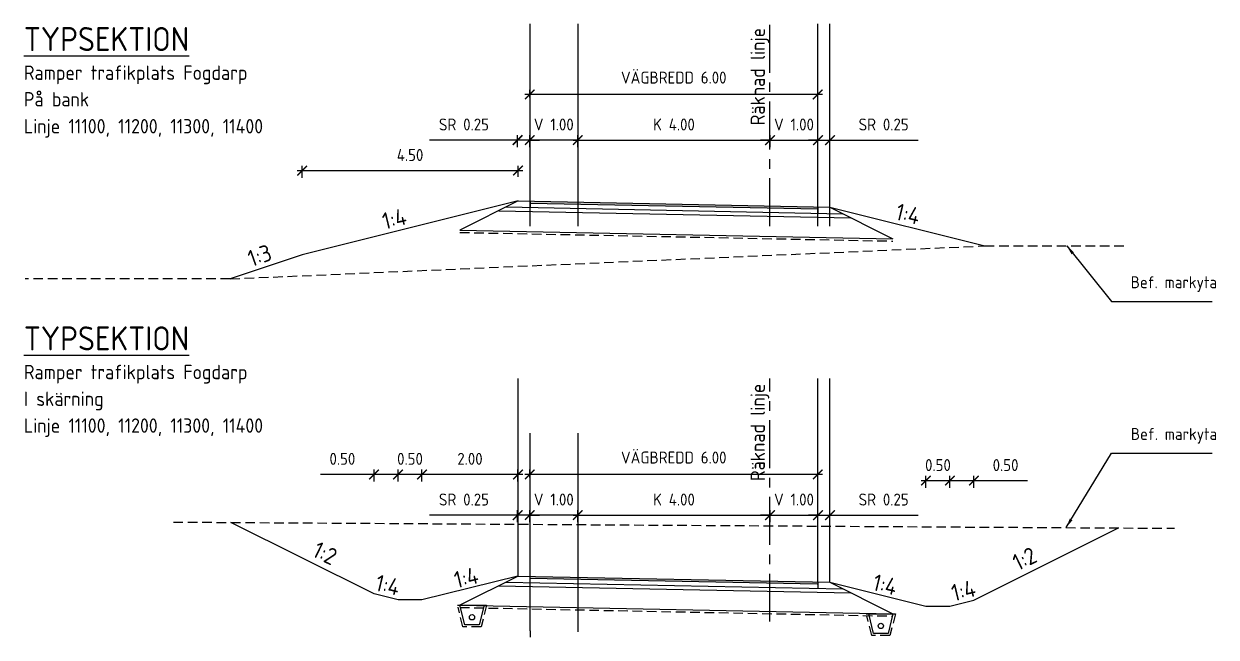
# Model space of a CAD drawing. Header units: metres. Extents: x 166439 to 168621, y 6226863 to 6228959.
# Drawn here: x 166606.27 to 166631.12, y 6226890.15 to 6226902.94 of the extents above; entities that cross this region are included whole.
import ezdxf

# ---------------------------------------------------------------- set-up
doc = ezdxf.new("R2010")
doc.units = ezdxf.units.M
doc.header["$LTSCALE"] = 0.1
doc.header["$MEASUREMENT"] = 0
doc.linetypes.add('CENTER', pattern=[16, 10, -2, 2, -2])
doc.linetypes.add('DASHED_2', pattern=[3, 2, -1])
doc.layers.get('0').update_dxf_attribs({"linetype": 'CONTINUOUS'})
doc.layers.get('DEFPOINTS').update_dxf_attribs({"color": 5, "linetype": 'CONTINUOUS'})
for name, color, linetype in [('04_geotextil', 1, 'DASHED_2'), ('04_mått', 4, 'CONTINUOUS'), ('04_topp', 7, 'CONTINUOUS'), ('04_txt', 1, 'CONTINUOUS'), ('04_öb', 4, 'CONTINUOUS'), ('04_överyta', 3, 'CONTINUOUS'), ('900_CENT', 4, 'CENTER'), ('M-372A', 8, 'DASHED_2'), ('M-373', 4, 'CONTINUOUS'), ('SEK', 1, 'CONTINUOUS')]:
    doc.layers.add(name, color=color, linetype=linetype)
doc.styles.add('ISO', font='iso.shx')
doc.dimstyles.new('BH90$0', dxfattribs={"dimscale": 0.05, "dimtxt": 2.5, "dimasz": 2, "dimexe": 1, "dimexo": 5, "dimgap": 2, "dimtad": 1, "dimzin": 0, "dimdsep": 46, "dimtxsty": 'ISO', "dimblk1": 'ARCHTICK', "dimblk2": 'ARCHTICK', "dimsah": 1, "dimcen": 1.5, "dimdle": 1, "dimadec": 0, "dimazin": 0, "dimtfac": 1, "dimtix": 1, "dimtmove": 0, "dimatfit": 3, "dimfxl": 1.5, "dimfxlon": 1, "dimtolj": 1, "dimtzin": 0, "dimarcsym": 0})
doc.dimstyles.new('BH90$7', dxfattribs={"dimscale": 0.05, "dimtxt": 2.5, "dimasz": 3, "dimexe": 2, "dimexo": 20, "dimgap": 1, "dimtad": 1, "dimzin": 0, "dimdsep": 46, "dimtxsty": 'ISO', "dimblk1": 'OPEN90', "dimblk2": 'OPEN90', "dimsah": 1, "dimcen": 4, "dimdle": 2, "dimadec": 0, "dimazin": 0, "dimtfac": 1, "dimtix": 1, "dimtmove": 0, "dimatfit": 3, "dimfxl": 2, "dimtolj": 1, "dimtzin": 0, "dimarcsym": 0})

# ---------------------------------------------------------------- blocks, each defined once
blk = doc.blocks.new('_ARCHTICK')
at = {"color": 0, "linetype": 'ByBlock', "const_width": 0.15}
blk.add_lwpolyline([(-0.5, -0.5), (0.5, 0.5)], dxfattribs=at)
blk = doc.blocks.new('*D73')
at = {"layer": '04_mått', "color": 0, "lineweight": -2}
for p, q in [((166617.717, 6226892.693), (166621.922, 6226892.693)), ((166617.817, 6226892.543), (166617.817, 6226892.793)), ((166621.822, 6226892.543), (166621.822, 6226892.793))]:
    blk.add_line(p, q, dxfattribs=at)
at = {"layer": 'DEFPOINTS', "color": 0}
for p in [(166621.822, 6226892.693), (166617.817, 6226891.398), (166621.822, 6226891.307)]:
    blk.add_point(p, dxfattribs=at)
at = {"layer": '04_mått', "color": 0, "lineweight": -2, "xscale": 0.2, "yscale": 0.2, "zscale": 0.2, "rotation": 180}
blk.add_blockref('_ARCHTICK', (166617.817, 6226892.693), dxfattribs=at)
at = {"layer": '04_mått', "color": 0, "lineweight": -2, "xscale": 0.2, "yscale": 0.2, "zscale": 0.2}
blk.add_blockref('_ARCHTICK', (166621.822, 6226892.693), dxfattribs=at)
at = {"layer": '04_mått', "color": 0, "insert": (166619.82, 6226893.018), "char_height": 0.25, "attachment_point": 5, "style": 'ISO'}
blk.add_mtext('\\A1;K 4.00', dxfattribs=at)
blk = doc.blocks.new('*D74')
at = {"layer": '04_mått', "color": 0, "lineweight": -2}
for p, q in [((166622.822, 6226892.693), (166622.622, 6226892.693)), ((166622.822, 6226892.543), (166622.822, 6226892.793)), ((166622.822, 6226892.693), (166623.072, 6226892.693)), ((166623.072, 6226892.543), (166623.072, 6226892.793)), ((166623.072, 6226892.693), (166624.908, 6226892.693))]:
    blk.add_line(p, q, dxfattribs=at)
at = {"layer": 'DEFPOINTS', "color": 0}
for p in [(166623.072, 6226892.693), (166622.822, 6226891.293), (166623.072, 6226891.283)]:
    blk.add_point(p, dxfattribs=at)
at = {"layer": '04_mått', "color": 0, "lineweight": -2, "xscale": 0.2, "yscale": 0.2, "zscale": 0.2}
blk.add_blockref('_ARCHTICK', (166622.822, 6226892.693), dxfattribs=at)
at = {"layer": '04_mått', "color": 0, "lineweight": -2, "xscale": 0.2, "yscale": 0.2, "zscale": 0.2, "rotation": 180}
blk.add_blockref('_ARCHTICK', (166623.072, 6226892.693), dxfattribs=at)
at = {"layer": '04_mått', "color": 0, "insert": (166624.19, 6226893.018), "char_height": 0.25, "attachment_point": 5, "style": 'ISO'}
blk.add_mtext('\\A1;SR 0.25', dxfattribs=at)
blk = doc.blocks.new('*D75')
at = {"layer": '04_mått', "color": 0, "lineweight": -2}
for p, q in [((166621.822, 6226892.693), (166621.622, 6226892.693)), ((166621.822, 6226892.543), (166621.822, 6226892.793)), ((166621.822, 6226892.693), (166622.822, 6226892.693)), ((166622.822, 6226892.543), (166622.822, 6226892.793)), ((166622.822, 6226892.693), (166623.022, 6226892.693))]:
    blk.add_line(p, q, dxfattribs=at)
at = {"layer": 'DEFPOINTS', "color": 0}
for p in [(166622.822, 6226892.693), (166621.822, 6226891.328), (166622.822, 6226891.311)]:
    blk.add_point(p, dxfattribs=at)
at = {"layer": '04_mått', "color": 0, "lineweight": -2, "xscale": 0.2, "yscale": 0.2, "zscale": 0.2}
blk.add_blockref('_ARCHTICK', (166621.822, 6226892.693), dxfattribs=at)
at = {"layer": '04_mått', "color": 0, "lineweight": -2, "xscale": 0.2, "yscale": 0.2, "zscale": 0.2, "rotation": 180}
blk.add_blockref('_ARCHTICK', (166622.822, 6226892.693), dxfattribs=at)
at = {"layer": '04_mått', "color": 0, "insert": (166622.322, 6226893.018), "char_height": 0.25, "attachment_point": 5, "style": 'ISO'}
blk.add_mtext('\\A1;V 1.00', dxfattribs=at)
blk = doc.blocks.new('*D76')
at = {"layer": '04_mått', "color": 0, "lineweight": -2}
for p, q in [((166616.562, 6226892.693), (166614.726, 6226892.693)), ((166616.562, 6226892.543), (166616.562, 6226892.793)), ((166616.816, 6226892.693), (166616.562, 6226892.693)), ((166616.816, 6226892.543), (166616.816, 6226892.793)), ((166616.816, 6226892.693), (166617.016, 6226892.693))]:
    blk.add_line(p, q, dxfattribs=at)
at = {"layer": 'DEFPOINTS', "color": 0}
for p in [(166616.562, 6226892.693), (166616.562, 6226891.423), (166616.816, 6226891.415)]:
    blk.add_point(p, dxfattribs=at)
at = {"layer": '04_mått', "color": 0, "lineweight": -2, "xscale": 0.2, "yscale": 0.2, "zscale": 0.2}
blk.add_blockref('_ARCHTICK', (166616.562, 6226892.693), dxfattribs=at)
at = {"layer": '04_mått', "color": 0, "lineweight": -2, "xscale": 0.2, "yscale": 0.2, "zscale": 0.2, "rotation": 180}
blk.add_blockref('_ARCHTICK', (166616.816, 6226892.693), dxfattribs=at)
at = {"layer": '04_mått', "color": 0, "insert": (166615.444, 6226893.018), "char_height": 0.25, "attachment_point": 5, "style": 'ISO'}
blk.add_mtext('\\A1;SR 0.25', dxfattribs=at)
blk = doc.blocks.new('*D77')
at = {"layer": '04_mått', "color": 0, "lineweight": -2}
for p, q in [((166616.816, 6226892.693), (166616.616, 6226892.693)), ((166616.816, 6226892.543), (166616.816, 6226892.793)), ((166617.817, 6226892.693), (166616.816, 6226892.693)), ((166617.817, 6226892.543), (166617.817, 6226892.793)), ((166617.817, 6226892.693), (166618.017, 6226892.693))]:
    blk.add_line(p, q, dxfattribs=at)
at = {"layer": 'DEFPOINTS', "color": 0}
for p in [(166616.816, 6226892.693), (166616.816, 6226891.415), (166617.817, 6226891.398)]:
    blk.add_point(p, dxfattribs=at)
at = {"layer": '04_mått', "color": 0, "lineweight": -2, "xscale": 0.2, "yscale": 0.2, "zscale": 0.2}
blk.add_blockref('_ARCHTICK', (166616.816, 6226892.693), dxfattribs=at)
at = {"layer": '04_mått', "color": 0, "lineweight": -2, "xscale": 0.2, "yscale": 0.2, "zscale": 0.2, "rotation": 180}
blk.add_blockref('_ARCHTICK', (166617.817, 6226892.693), dxfattribs=at)
at = {"layer": '04_mått', "color": 0, "insert": (166617.316, 6226893.018), "char_height": 0.25, "attachment_point": 5, "style": 'ISO'}
blk.add_mtext('\\A1;V 1.00', dxfattribs=at)
blk = doc.blocks.new('*D78')
at = {"layer": '04_mått', "color": 0, "lineweight": -2}
for p, q in [((166624.972, 6226893.412), (166625.672, 6226893.412)), ((166625.072, 6226893.262), (166625.072, 6226893.512)), ((166625.572, 6226893.262), (166625.572, 6226893.512))]:
    blk.add_line(p, q, dxfattribs=at)
at = {"layer": 'DEFPOINTS', "color": 0}
for p in [(166625.572, 6226893.412), (166625.072, 6226890.793), (166625.572, 6226890.793)]:
    blk.add_point(p, dxfattribs=at)
at = {"layer": '04_mått', "color": 0, "lineweight": -2, "xscale": 0.2, "yscale": 0.2, "zscale": 0.2, "rotation": 180}
blk.add_blockref('_ARCHTICK', (166625.072, 6226893.412), dxfattribs=at)
at = {"layer": '04_mått', "color": 0, "lineweight": -2, "xscale": 0.2, "yscale": 0.2, "zscale": 0.2}
blk.add_blockref('_ARCHTICK', (166625.572, 6226893.412), dxfattribs=at)
at = {"layer": '04_mått', "color": 0, "insert": (166625.322, 6226893.737), "char_height": 0.25, "attachment_point": 5, "style": 'ISO'}
blk.add_mtext('\\A1;0.50', dxfattribs=at)
blk = doc.blocks.new('*D79')
at = {"layer": '04_mått', "color": 0, "lineweight": -2}
for p, q in [((166625.472, 6226893.412), (166626.072, 6226893.412)), ((166625.572, 6226893.262), (166625.572, 6226893.512)), ((166626.072, 6226893.262), (166626.072, 6226893.512)), ((166626.072, 6226893.412), (166627.19, 6226893.412))]:
    blk.add_line(p, q, dxfattribs=at)
at = {"layer": 'DEFPOINTS', "color": 0}
for p in [(166626.072, 6226893.412), (166626.072, 6226890.918), (166625.572, 6226890.793)]:
    blk.add_point(p, dxfattribs=at)
at = {"layer": '04_mått', "color": 0, "lineweight": -2, "xscale": 0.2, "yscale": 0.2, "zscale": 0.2, "rotation": 180}
blk.add_blockref('_ARCHTICK', (166625.572, 6226893.412), dxfattribs=at)
at = {"layer": '04_mått', "color": 0, "lineweight": -2, "xscale": 0.2, "yscale": 0.2, "zscale": 0.2}
blk.add_blockref('_ARCHTICK', (166626.072, 6226893.412), dxfattribs=at)
at = {"layer": '04_mått', "color": 0, "insert": (166626.731, 6226893.737), "char_height": 0.25, "attachment_point": 5, "style": 'ISO'}
blk.add_mtext('\\A1;0.50', dxfattribs=at)
blk = doc.blocks.new('*D80')
at = {"layer": '04_mått', "color": 0, "lineweight": -2}
for p, q in [((166617.817, 6226900.365), (166617.817, 6226900.615)), ((166621.822, 6226900.365), (166621.822, 6226900.615)), ((166617.717, 6226900.515), (166621.922, 6226900.515))]:
    blk.add_line(p, q, dxfattribs=at)
at = {"layer": 'DEFPOINTS', "color": 0}
for p in [(166621.822, 6226900.515), (166617.817, 6226899.22), (166621.822, 6226899.129)]:
    blk.add_point(p, dxfattribs=at)
at = {"layer": '04_mått', "color": 0, "lineweight": -2, "xscale": 0.2, "yscale": 0.2, "zscale": 0.2, "rotation": 180}
blk.add_blockref('_ARCHTICK', (166617.817, 6226900.515), dxfattribs=at)
at = {"layer": '04_mått', "color": 0, "lineweight": -2, "xscale": 0.2, "yscale": 0.2, "zscale": 0.2}
blk.add_blockref('_ARCHTICK', (166621.822, 6226900.515), dxfattribs=at)
at = {"layer": '04_mått', "color": 0, "insert": (166619.82, 6226900.84), "char_height": 0.25, "attachment_point": 5, "style": 'ISO'}
blk.add_mtext('\\A1;K 4.00', dxfattribs=at)
blk = doc.blocks.new('*D81')
at = {"layer": '04_mått', "color": 0, "lineweight": -2}
for p, q in [((166622.822, 6226900.365), (166622.822, 6226900.615)), ((166623.072, 6226900.365), (166623.072, 6226900.615)), ((166622.822, 6226900.515), (166622.622, 6226900.515)), ((166622.822, 6226900.515), (166623.072, 6226900.515)), ((166623.072, 6226900.515), (166624.908, 6226900.515))]:
    blk.add_line(p, q, dxfattribs=at)
at = {"layer": 'DEFPOINTS', "color": 0}
for p in [(166623.072, 6226900.515), (166622.822, 6226899.115), (166623.072, 6226899.105)]:
    blk.add_point(p, dxfattribs=at)
at = {"layer": '04_mått', "color": 0, "lineweight": -2, "xscale": 0.2, "yscale": 0.2, "zscale": 0.2}
blk.add_blockref('_ARCHTICK', (166622.822, 6226900.515), dxfattribs=at)
at = {"layer": '04_mått', "color": 0, "lineweight": -2, "xscale": 0.2, "yscale": 0.2, "zscale": 0.2, "rotation": 180}
blk.add_blockref('_ARCHTICK', (166623.072, 6226900.515), dxfattribs=at)
at = {"layer": '04_mått', "color": 0, "insert": (166624.19, 6226900.84), "char_height": 0.25, "attachment_point": 5, "style": 'ISO'}
blk.add_mtext('\\A1;SR 0.25', dxfattribs=at)
blk = doc.blocks.new('*D82')
at = {"layer": '04_mått', "color": 0, "lineweight": -2}
for p, q in [((166621.822, 6226900.365), (166621.822, 6226900.615)), ((166622.822, 6226900.365), (166622.822, 6226900.615)), ((166621.822, 6226900.515), (166621.622, 6226900.515)), ((166621.822, 6226900.515), (166622.822, 6226900.515)), ((166622.822, 6226900.515), (166623.022, 6226900.515))]:
    blk.add_line(p, q, dxfattribs=at)
at = {"layer": 'DEFPOINTS', "color": 0}
for p in [(166622.822, 6226900.515), (166621.822, 6226899.149), (166622.822, 6226899.133)]:
    blk.add_point(p, dxfattribs=at)
at = {"layer": '04_mått', "color": 0, "lineweight": -2, "xscale": 0.2, "yscale": 0.2, "zscale": 0.2}
blk.add_blockref('_ARCHTICK', (166621.822, 6226900.515), dxfattribs=at)
at = {"layer": '04_mått', "color": 0, "lineweight": -2, "xscale": 0.2, "yscale": 0.2, "zscale": 0.2, "rotation": 180}
blk.add_blockref('_ARCHTICK', (166622.822, 6226900.515), dxfattribs=at)
at = {"layer": '04_mått', "color": 0, "insert": (166622.322, 6226900.84), "char_height": 0.25, "attachment_point": 5, "style": 'ISO'}
blk.add_mtext('\\A1;V 1.00', dxfattribs=at)
blk = doc.blocks.new('*D83')
at = {"layer": '04_mått', "color": 0, "lineweight": -2}
for p, q in [((166616.562, 6226900.365), (166616.562, 6226900.615)), ((166616.816, 6226900.365), (166616.816, 6226900.615)), ((166616.562, 6226900.515), (166614.726, 6226900.515)), ((166616.816, 6226900.515), (166616.562, 6226900.515)), ((166616.816, 6226900.515), (166617.016, 6226900.515))]:
    blk.add_line(p, q, dxfattribs=at)
at = {"layer": 'DEFPOINTS', "color": 0}
for p in [(166616.562, 6226900.515), (166616.562, 6226899.245), (166616.816, 6226899.237)]:
    blk.add_point(p, dxfattribs=at)
at = {"layer": '04_mått', "color": 0, "lineweight": -2, "xscale": 0.2, "yscale": 0.2, "zscale": 0.2}
blk.add_blockref('_ARCHTICK', (166616.562, 6226900.515), dxfattribs=at)
at = {"layer": '04_mått', "color": 0, "lineweight": -2, "xscale": 0.2, "yscale": 0.2, "zscale": 0.2, "rotation": 180}
blk.add_blockref('_ARCHTICK', (166616.816, 6226900.515), dxfattribs=at)
at = {"layer": '04_mått', "color": 0, "insert": (166615.444, 6226900.84), "char_height": 0.25, "attachment_point": 5, "style": 'ISO'}
blk.add_mtext('\\A1;SR 0.25', dxfattribs=at)
blk = doc.blocks.new('*D84')
at = {"layer": '04_mått', "color": 0, "lineweight": -2}
for p, q in [((166616.816, 6226900.365), (166616.816, 6226900.615)), ((166617.817, 6226900.365), (166617.817, 6226900.615)), ((166616.816, 6226900.515), (166616.616, 6226900.515)), ((166617.817, 6226900.515), (166616.816, 6226900.515)), ((166617.817, 6226900.515), (166618.017, 6226900.515))]:
    blk.add_line(p, q, dxfattribs=at)
at = {"layer": 'DEFPOINTS', "color": 0}
for p in [(166616.816, 6226900.515), (166616.816, 6226899.237), (166617.817, 6226899.22)]:
    blk.add_point(p, dxfattribs=at)
at = {"layer": '04_mått', "color": 0, "lineweight": -2, "xscale": 0.2, "yscale": 0.2, "zscale": 0.2}
blk.add_blockref('_ARCHTICK', (166616.816, 6226900.515), dxfattribs=at)
at = {"layer": '04_mått', "color": 0, "lineweight": -2, "xscale": 0.2, "yscale": 0.2, "zscale": 0.2, "rotation": 180}
blk.add_blockref('_ARCHTICK', (166617.817, 6226900.515), dxfattribs=at)
at = {"layer": '04_mått', "color": 0, "insert": (166617.316, 6226900.84), "char_height": 0.25, "attachment_point": 5, "style": 'ISO'}
blk.add_mtext('\\A1;V 1.00', dxfattribs=at)
blk = doc.blocks.new('*D85')
at = {"layer": '04_mått', "color": 0, "lineweight": -2}
for p, q in [((166616.67, 6226893.542), (166614.47, 6226893.542)), ((166614.57, 6226893.392), (166614.57, 6226893.642)), ((166616.57, 6226893.392), (166616.57, 6226893.642))]:
    blk.add_line(p, q, dxfattribs=at)
at = {"layer": 'DEFPOINTS', "color": 0}
for p in [(166614.57, 6226893.542), (166616.57, 6226891.423), (166614.57, 6226890.923)]:
    blk.add_point(p, dxfattribs=at)
at = {"layer": '04_mått', "color": 0, "lineweight": -2, "xscale": 0.2, "yscale": 0.2, "zscale": 0.2, "rotation": 180}
blk.add_blockref('_ARCHTICK', (166614.57, 6226893.542), dxfattribs=at)
at = {"layer": '04_mått', "color": 0, "lineweight": -2, "xscale": 0.2, "yscale": 0.2, "zscale": 0.2}
blk.add_blockref('_ARCHTICK', (166616.57, 6226893.542), dxfattribs=at)
at = {"layer": '04_mått', "color": 0, "insert": (166615.57, 6226893.867), "char_height": 0.25, "attachment_point": 5, "style": 'ISO'}
blk.add_mtext('\\A1;2.00', dxfattribs=at)
blk = doc.blocks.new('*D86')
at = {"layer": '04_mått', "color": 0, "lineweight": -2}
for p, q in [((166614.67, 6226893.542), (166613.97, 6226893.542)), ((166614.07, 6226893.392), (166614.07, 6226893.642)), ((166614.57, 6226893.392), (166614.57, 6226893.642))]:
    blk.add_line(p, q, dxfattribs=at)
at = {"layer": 'DEFPOINTS', "color": 0}
for p in [(166614.07, 6226893.542), (166614.07, 6226890.923), (166614.57, 6226890.923)]:
    blk.add_point(p, dxfattribs=at)
at = {"layer": '04_mått', "color": 0, "lineweight": -2, "xscale": 0.2, "yscale": 0.2, "zscale": 0.2, "rotation": 180}
blk.add_blockref('_ARCHTICK', (166614.07, 6226893.542), dxfattribs=at)
at = {"layer": '04_mått', "color": 0, "lineweight": -2, "xscale": 0.2, "yscale": 0.2, "zscale": 0.2}
blk.add_blockref('_ARCHTICK', (166614.57, 6226893.542), dxfattribs=at)
at = {"layer": '04_mått', "color": 0, "insert": (166614.32, 6226893.867), "char_height": 0.25, "attachment_point": 5, "style": 'ISO'}
blk.add_mtext('\\A1;0.50', dxfattribs=at)
blk = doc.blocks.new('*D87')
at = {"layer": '04_mått', "color": 0, "lineweight": -2}
for p, q in [((166613.57, 6226893.542), (166612.452, 6226893.542)), ((166613.57, 6226893.392), (166613.57, 6226893.642)), ((166614.17, 6226893.542), (166613.57, 6226893.542)), ((166614.07, 6226893.392), (166614.07, 6226893.642))]:
    blk.add_line(p, q, dxfattribs=at)
at = {"layer": 'DEFPOINTS', "color": 0}
for p in [(166613.57, 6226893.542), (166613.57, 6226891.048), (166614.07, 6226890.923)]:
    blk.add_point(p, dxfattribs=at)
at = {"layer": '04_mått', "color": 0, "lineweight": -2, "xscale": 0.2, "yscale": 0.2, "zscale": 0.2, "rotation": 180}
blk.add_blockref('_ARCHTICK', (166613.57, 6226893.542), dxfattribs=at)
at = {"layer": '04_mått', "color": 0, "lineweight": -2, "xscale": 0.2, "yscale": 0.2, "zscale": 0.2}
blk.add_blockref('_ARCHTICK', (166614.07, 6226893.542), dxfattribs=at)
at = {"layer": '04_mått', "color": 0, "insert": (166612.911, 6226893.867), "char_height": 0.25, "attachment_point": 5, "style": 'ISO'}
blk.add_mtext('\\A1;0.50', dxfattribs=at)
blk = doc.blocks.new('*D88')
at = {"layer": '04_mått', "color": 0, "lineweight": -2}
for p, q in [((166611.972, 6226899.879), (166616.672, 6226899.879)), ((166612.072, 6226899.729), (166612.072, 6226899.979)), ((166616.572, 6226899.745), (166616.572, 6226899.979))]:
    blk.add_line(p, q, dxfattribs=at)
at = {"layer": 'DEFPOINTS', "color": 0}
for p in [(166616.572, 6226899.879), (166616.572, 6226899.245), (166612.072, 6226898.12)]:
    blk.add_point(p, dxfattribs=at)
at = {"layer": '04_mått', "color": 0, "lineweight": -2, "xscale": 0.2, "yscale": 0.2, "zscale": 0.2, "rotation": 180}
blk.add_blockref('_ARCHTICK', (166612.072, 6226899.879), dxfattribs=at)
at = {"layer": '04_mått', "color": 0, "lineweight": -2, "xscale": 0.2, "yscale": 0.2, "zscale": 0.2}
blk.add_blockref('_ARCHTICK', (166616.572, 6226899.879), dxfattribs=at)
at = {"layer": '04_mått', "color": 0, "insert": (166614.322, 6226900.204), "char_height": 0.25, "attachment_point": 5, "style": 'ISO'}
blk.add_mtext('\\A1;4.50', dxfattribs=at)
blk = doc.blocks.new('*D89')
at = {"layer": '04_mått', "color": 0, "lineweight": -2}
for p, q in [((166622.916, 6226893.542), (166616.716, 6226893.542)), ((166616.816, 6226893.481), (166616.816, 6226893.642)), ((166622.816, 6226893.481), (166622.816, 6226893.642))]:
    blk.add_line(p, q, dxfattribs=at)
at = {"layer": 'DEFPOINTS', "color": 0}
for p in [(166616.816, 6226893.542), (166616.816, 6226892.981), (166622.816, 6226892.981)]:
    blk.add_point(p, dxfattribs=at)
at = {"layer": '04_mått', "color": 0, "lineweight": -2, "xscale": 0.2, "yscale": 0.2, "zscale": 0.2, "rotation": 180}
blk.add_blockref('_ARCHTICK', (166616.816, 6226893.542), dxfattribs=at)
at = {"layer": '04_mått', "color": 0, "lineweight": -2, "xscale": 0.2, "yscale": 0.2, "zscale": 0.2}
blk.add_blockref('_ARCHTICK', (166622.816, 6226893.542), dxfattribs=at)
at = {"layer": '04_mått', "color": 0, "insert": (166619.816, 6226893.894), "char_height": 0.25, "attachment_point": 5, "style": 'ISO'}
blk.add_mtext('\\A1;VÄGBREDD 6.00', dxfattribs=at)
blk = doc.blocks.new('*D90')
at = {"layer": '04_mått', "color": 0, "lineweight": -2}
for p, q in [((166622.916, 6226901.466), (166616.716, 6226901.466)), ((166616.816, 6226901.405), (166616.816, 6226901.566)), ((166622.816, 6226901.405), (166622.816, 6226901.566))]:
    blk.add_line(p, q, dxfattribs=at)
at = {"layer": 'DEFPOINTS', "color": 0}
for p in [(166616.816, 6226901.466), (166616.816, 6226900.905), (166622.816, 6226900.905)]:
    blk.add_point(p, dxfattribs=at)
at = {"layer": '04_mått', "color": 0, "lineweight": -2, "xscale": 0.2, "yscale": 0.2, "zscale": 0.2, "rotation": 180}
blk.add_blockref('_ARCHTICK', (166616.816, 6226901.466), dxfattribs=at)
at = {"layer": '04_mått', "color": 0, "lineweight": -2, "xscale": 0.2, "yscale": 0.2, "zscale": 0.2}
blk.add_blockref('_ARCHTICK', (166622.816, 6226901.466), dxfattribs=at)
at = {"layer": '04_mått', "color": 0, "insert": (166619.816, 6226901.818), "char_height": 0.25, "attachment_point": 5, "style": 'ISO'}
blk.add_mtext('\\A1;VÄGBREDD 6.00', dxfattribs=at)

msp = doc.modelspace()

# ---------------------------------------------------------------- hatches: boundary and pattern name
at = {"layer": '04_topp'}
h = msp.add_hatch(color=256, dxfattribs=at)
h.paths.add_polyline_path([(166621.8218, 6226899.0997), (166621.8218, 6226899.1397), (166617.8218, 6226899.2197), (166617.8218, 6226899.1797)])
h.paths.add_polyline_path([(166616.8218, 6226899.2397), (166616.8218, 6226899.1997), (166617.8218, 6226899.1797), (166617.8218, 6226899.2197)])
h.paths.add_polyline_path([(166621.8218, 6226899.1397), (166621.8218, 6226899.0997), (166622.8218, 6226899.0797), (166622.8218, 6226899.1197)])
h = msp.add_hatch(color=256, dxfattribs=at)
h.paths.add_polyline_path([(166617.8218, 6226891.3981), (166617.8218, 6226891.358), (166621.8218, 6226891.278), (166621.8218, 6226891.3181)])
h.paths.add_polyline_path([(166617.8218, 6226891.3981), (166616.8218, 6226891.4181), (166616.8218, 6226891.378), (166617.8218, 6226891.358)])
h.paths.add_polyline_path([(166621.8218, 6226891.278), (166622.8218, 6226891.258), (166622.8218, 6226891.2981), (166621.8218, 6226891.3181)])

# ---------------------------------------------------------------- linework, layer by layer
at = {"layer": '04_geotextil'}
for p, q in [((166615.3591, 6226898.5888), (166624.3836, 6226898.4083)), ((166615.4235, 6226890.3622), (166615.3205, 6226890.7745)), ((166615.3591, 6226890.7672), (166624.3836, 6226890.5867)), ((166615.9153, 6226890.8172), (166615.8016, 6226890.3622)), ((166623.9431, 6226890.1817), (166623.84, 6226890.594)), ((166624.4349, 6226890.6367), (166624.3211, 6226890.1817)), ((166615.8016, 6226890.3622), (166615.4235, 6226890.3622)), ((166624.3211, 6226890.1817), (166623.9431, 6226890.1817))]:
    msp.add_line(p, q, dxfattribs=at)
at = {"layer": '04_öb'}
for p, q in [((166616.5718, 6226899.2447), (166615.3601, 6226898.6388)), ((166623.0718, 6226899.1147), (166624.3846, 6226898.4583)), ((166616.1679, 6226899.0427), (166623.5094, 6226898.8959)), ((166615.3601, 6226898.6388), (166624.3846, 6226898.4583)), ((166616.5718, 6226891.4231), (166615.3601, 6226890.8172)), ((166616.1679, 6226891.2211), (166623.5094, 6226891.0743)), ((166623.0718, 6226891.2931), (166624.3846, 6226890.6367)), ((166615.3601, 6226890.8172), (166624.3846, 6226890.6367)), ((166615.4626, 6226890.4072), (166615.3601, 6226890.8172)), ((166615.8651, 6226890.8172), (166615.7626, 6226890.4072)), ((166623.9821, 6226890.2267), (166623.8796, 6226890.6367)), ((166624.3846, 6226890.6367), (166624.2821, 6226890.2267)), ((166615.7626, 6226890.4072), (166615.4626, 6226890.4072)), ((166624.2821, 6226890.2267), (166623.9821, 6226890.2267))]:
    msp.add_line(p, q, dxfattribs=at)
at = {"layer": '04_överyta'}
for p, q in [((166616.3218, 6226899.1197), (166623.3427, 6226898.9792)), ((166616.5718, 6226899.2447), (166623.0718, 6226899.1147)), ((166616.8218, 6226899.2397), (166616.8218, 6226899.1997)), ((166616.8218, 6226899.1997), (166622.8218, 6226899.0797)), ((166622.8218, 6226899.1197), (166622.8218, 6226899.0797)), ((166613.57, 6226891.0481), (166610.5849, 6226892.5406)), ((166626.0718, 6226890.9181), (166629.0864, 6226892.4253)), ((166616.57, 6226891.4231), (166614.57, 6226890.9231)), ((166616.5718, 6226891.4231), (166623.0718, 6226891.2931)), ((166616.3218, 6226891.298), (166623.3427, 6226891.1576)), ((166616.8218, 6226891.378), (166622.8059, 6226891.2584)), ((166622.8218, 6226891.2981), (166622.8218, 6226891.258)), ((166622.8218, 6226891.2981), (166622.8218, 6226891.168)), ((166623.0718, 6226891.2931), (166625.0718, 6226890.7931)), ((166614.07, 6226890.9231), (166613.57, 6226891.0481)), ((166614.57, 6226890.9231), (166614.07, 6226890.9231)), ((166625.5718, 6226890.7931), (166626.0718, 6226890.9181)), ((166625.0718, 6226890.7931), (166625.5718, 6226890.7931)), ((166616.8218, 6226890.2776), (166616.8218, 6226890.2376)), ((166616.8218, 6226890.2776), (166616.8218, 6226890.1475))]:
    msp.add_line(p, q, dxfattribs=at)
for points in [[(166616.5718, 6226899.2447), (166612.0718, 6226898.1197)], [(166623.0718, 6226899.1147), (166626.2961, 6226898.3086)], [(166612.0718, 6226898.1197), (166610.5718, 6226897.6197)]]:
    msp.add_lwpolyline(points, dxfattribs=at)
at = {"layer": '04_överyta', "flags": 128}
for points in [[(166616.8218, 6226899.2397), (166616.8218, 6226899.1097)], [(166622.8218, 6226899.1197), (166622.8218, 6226898.9897)]]:
    msp.add_lwpolyline(points, dxfattribs=at)
at = {"layer": '900_CENT'}
for p, q in [((166621.8218, 6226898.7179), (166621.8218, 6226902.9396)), ((166621.8218, 6226890.4714), (166621.8218, 6226895.5418))]:
    msp.add_line(p, q, dxfattribs=at)
at = {"layer": 'DEFPOINTS'}
for p, q in [((166616.8218, 6226898.7179), (166616.8218, 6226902.9396)), ((166617.8218, 6226898.7179), (166617.8218, 6226902.9396)), ((166622.8218, 6226898.7179), (166622.8218, 6226902.9396)), ((166623.0718, 6226898.7179), (166623.0718, 6226902.9396)), ((166616.5718, 6226891.4231), (166616.5718, 6226895.5418)), ((166622.8218, 6226891.2981), (166622.8218, 6226895.5418)), ((166623.0718, 6226891.2931), (166623.0718, 6226895.5418)), ((166616.8218, 6226890.2776), (166616.8218, 6226894.4013)), ((166617.8218, 6226890.2576), (166617.8218, 6226894.4013)), ((166615.3098, 6226890.8172), (166615.9153, 6226890.8172)), ((166623.8293, 6226890.6367), (166624.4349, 6226890.6367))]:
    msp.add_line(p, q, dxfattribs=at)
at = {"layer": 'M-372A', "flags": 128}
for points in [[(166610.5718, 6226897.6197), (166626.2961, 6226898.3086)], [(166626.2961, 6226898.3086), (166629.2429, 6226898.3086)], [(166610.5718, 6226897.6197), (166606.2973, 6226897.6197)], [(166609.3896, 6226892.5481), (166630.2522, 6226892.4181)]]:
    msp.add_lwpolyline(points, dxfattribs=at)
at = {"layer": 'M-373'}
for centre in [(166615.6126, 6226890.5622), (166624.1321, 6226890.3817)]:
    msp.add_circle(centre, 0.055, dxfattribs=at)

# ---------------------------------------------------------------- texts
at = {"layer": '04_mått', "style": 'ISO'}
for s, rotation, p in [('1:4', 346.42098, (166624.4164, 6226898.8627)), ('1:4', 13.57902, (166613.7938, 6226898.645)), ('1:3', 19.50305, (166611.0192, 6226897.8623)), ('1:2', 334.05672, (166612.2585, 6226891.8437)), ('1:2', 25.94328, (166626.9899, 6226891.5223)), ('1:4', 346.47956, (166613.5753, 6226891.1224)), ('1:4', 13.57902, (166615.2909, 6226891.1628)), ('1:4', 346.42098, (166623.9378, 6226891.1326)), ('1:4', 13.52044, (166625.6533, 6226890.893))]:
    msp.add_text(s, height=0.35, rotation=rotation, dxfattribs=at).set_placement(p)
at = {"layer": '04_mått', "char_height": 0.25, "attachment_point": 7, "style": 'ISO'}
for insert in [(166629.3387, 6226897.3498), (166629.3417, 6226894.185)]:
    msp.add_mtext('Bef. markyta', dxfattribs=dict(at, insert=insert))
at = {"layer": '04_txt', "style": 'ISO'}
for p in [(166621.7158, 6226900.823), (166621.7158, 6226893.4036)]:
    msp.add_text('Räknad linje', height=0.3, rotation=90, dxfattribs=at).set_placement(p)
at = {"layer": 'SEK', "color": 7, "style": 'ISO'}
for p in [(166606.2731, 6226902.3721), (166606.2731, 6226896.129)]:
    msp.add_text('%%UTYPSEKTION', height=0.5, dxfattribs=at).set_placement(p)
at = {"layer": 'SEK', "color": 3, "style": 'ISO'}
for s, p in [('Ramper trafikplats Fogdarp', (166606.2731, 6226901.7707)), ('På bank', (166606.2731, 6226901.2154)), ('Linje 11100, 11200, 11300, 11400', (166606.2731, 6226900.6541)), ('Ramper trafikplats Fogdarp', (166606.2731, 6226895.5276)), ('I skärning', (166606.2731, 6226894.9701)), ('Linje 11100, 11200, 11300, 11400', (166606.2731, 6226894.4109))]:
    msp.add_text(s, height=0.3, dxfattribs=at).set_placement(p)

# ---------------------------------------------------------------- dimensions: what is measured, and where the dimension line sits
at = {"layer": '04_mått'}
for base, p1, p2, text, picture, middle in [((166616.8155, 6226901.4664), (166622.8155, 6226900.9051), (166616.8155, 6226900.9051), 'VÄGBREDD <>', '*D90', (166619.8155, 6226901.8181)), ((166621.8218, 6226900.5147), (166617.8174, 6226899.2196), (166621.8218, 6226899.1291), 'K <>', '*D80', (166619.8196, 6226900.8397)), ((166622.8218, 6226900.5147), (166621.8218, 6226899.1492), (166622.8218, 6226899.1327), 'V <>', '*D82', (166622.3218, 6226900.8397)), ((166616.8155, 6226893.5418), (166622.8155, 6226892.9805), (166616.8155, 6226892.9805), 'VÄGBREDD <>', '*D89', (166619.8155, 6226893.8935)), ((166621.8218, 6226892.6931), (166617.8174, 6226891.3979), (166621.8218, 6226891.3074), 'K <>', '*D73', (166619.8196, 6226893.0181)), ((166622.8218, 6226892.6931), (166621.8218, 6226891.3276), (166622.8218, 6226891.311), 'V <>', '*D75', (166622.3218, 6226893.0181))]:
    dim = msp.add_linear_dim(base=base, p1=p1, p2=p2, text=text, dimstyle='BH90$0', override={"dimscale": 0.1}, dxfattribs=at)
    dim.commit()
    dim.dimension.update_dxf_attribs({"geometry": picture, "text_midpoint": middle})
for base, p1, p2, picture, middle in [((166616.5618, 6226900.5147), (166616.8155, 6226899.2369), (166616.5618, 6226899.2447), '*D83', (166615.444, 6226900.5147)), ((166616.5618, 6226892.6931), (166616.8155, 6226891.4153), (166616.5618, 6226891.4231), '*D76', (166615.444, 6226892.6931))]:
    dim = msp.add_linear_dim(base=base, p1=p1, p2=p2, angle=180, text='SR <>', dimstyle='BH90$0', override={"dimscale": 0.1}, dxfattribs=at)
    dim.commit()
    dim.dimension.update_dxf_attribs({"geometry": picture, "text_midpoint": middle, "dimtype": 160})
for base, p1, p2, picture, middle in [((166616.8155, 6226900.5147), (166617.8174, 6226899.2196), (166616.8155, 6226899.2369), '*D84', (166617.3164, 6226900.8397)), ((166616.8155, 6226892.6931), (166617.8174, 6226891.3979), (166616.8155, 6226891.4153), '*D77', (166617.3164, 6226893.0181))]:
    dim = msp.add_linear_dim(base=base, p1=p1, p2=p2, angle=180, text='V <>', dimstyle='BH90$0', override={"dimscale": 0.1}, dxfattribs=at)
    dim.commit()
    dim.dimension.update_dxf_attribs({"geometry": picture, "text_midpoint": middle})
for base, p1, p2, picture, middle in [((166623.0718, 6226900.5147), (166622.8218, 6226899.1146), (166623.0718, 6226899.1048), '*D81', (166624.1897, 6226900.5147)), ((166623.0718, 6226892.6931), (166622.8218, 6226891.2929), (166623.0718, 6226891.2832), '*D74', (166624.1897, 6226892.6931))]:
    dim = msp.add_linear_dim(base=base, p1=p1, p2=p2, text='SR <>', dimstyle='BH90$0', override={"dimscale": 0.1}, dxfattribs=at)
    dim.commit()
    dim.dimension.update_dxf_attribs({"geometry": picture, "text_midpoint": middle, "dimtype": 160})
dim = msp.add_linear_dim(base=(166616.5718, 6226899.8795), p1=(166612.0718, 6226898.1197), p2=(166616.5718, 6226899.2447), dimstyle='BH90$0', override={"dimscale": 0.1}, dxfattribs=at)
dim.commit()
dim.dimension.update_dxf_attribs({"geometry": '*D88', "text_midpoint": (166614.3218, 6226900.2045)})
dim = msp.add_linear_dim(base=(166613.57, 6226893.5418), p1=(166614.07, 6226890.9231), p2=(166613.57, 6226891.0481), angle=180, dimstyle='BH90$0', override={"dimscale": 0.1}, dxfattribs=at)
dim.commit()
dim.dimension.update_dxf_attribs({"geometry": '*D87', "text_midpoint": (166612.911, 6226893.5418), "dimtype": 160})
at = {"layer": '04_mått', "color": 4}
dim = msp.add_linear_dim(base=(166614.07, 6226893.5418), p1=(166614.57, 6226890.9231), p2=(166614.07, 6226890.9231), angle=180, dimstyle='BH90$0', override={"dimscale": 0.1}, dxfattribs=at)
dim.commit()
dim.dimension.update_dxf_attribs({"geometry": '*D86', "text_midpoint": (166614.32, 6226893.5418), "dimtype": 160})
dim = msp.add_linear_dim(base=(166614.57, 6226893.5418), p1=(166616.57, 6226891.4228), p2=(166614.57, 6226890.9231), angle=180, dimstyle='BH90$0', override={"dimscale": 0.1}, dxfattribs=at)
dim.commit()
dim.dimension.update_dxf_attribs({"geometry": '*D85', "text_midpoint": (166615.57, 6226893.8668)})
dim = msp.add_linear_dim(base=(166625.5718, 6226893.4117), p1=(166625.0718, 6226890.7931), p2=(166625.5718, 6226890.7931), dimstyle='BH90$0', override={"dimscale": 0.1}, dxfattribs=at)
dim.commit()
dim.dimension.update_dxf_attribs({"geometry": '*D78', "text_midpoint": (166625.3218, 6226893.4117), "dimtype": 160})
at = {"layer": '04_mått'}
dim = msp.add_linear_dim(base=(166626.0718, 6226893.4117), p1=(166625.5718, 6226890.7931), p2=(166626.0718, 6226890.9181), dimstyle='BH90$0', override={"dimscale": 0.1}, dxfattribs=at)
dim.commit()
dim.dimension.update_dxf_attribs({"geometry": '*D79', "text_midpoint": (166626.7308, 6226893.4117), "dimtype": 160})

# ---------------------------------------------------------------- leaders
at = {"layer": '04_mått', "annotation_type": 0, "has_hookline": 1, "hookline_direction": 0, "text_width": 1.6964}
for points in [[(166628.0059, 6226898.3086), (166628.9387, 6226897.1498), (166629.1387, 6226897.1498)], [(166627.992, 6226892.4321), (166628.9417, 6226893.985), (166629.1417, 6226893.985)]]:
    msp.add_leader(points, dimstyle='BH90$7', override={"dimscale": 0.1, "dimasz": 2, "dimexe": 1, "dimexo": 5, "dimgap": 2, "dimcen": 1.5, "dimdle": 1}, dxfattribs=at)

doc.saveas('drawing.dxf')
